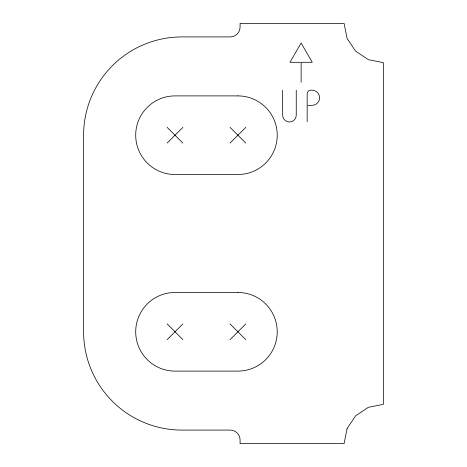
<?xml version="1.0" encoding="UTF-8"?>
<svg xmlns="http://www.w3.org/2000/svg" width="467" height="467" viewBox="0 0 467 467"><rect width="100%" height="100%" fill="white"/><g stroke="black" fill="none" stroke-linecap="round" stroke-linejoin="round"><path stroke-width="0.7" d="M167.151 143.071L182.877 127.345M230.062 143.071L245.788 127.345M167.151 339.655L182.877 323.929M230.062 339.655L245.788 323.929M300.334 62.298L289.984 62.298L301.122 43.011L312.254 62.298L301.122 62.298L301.122 82.326M307.957 105.349L312.014 105.349A7.577 7.577 0 0 0 319.591 97.766A7.577 7.577 0 0 0 312.014 90.189L310.859 90.189A3.683 3.683 0 0 0 307.169 93.873L307.169 121.642M230.062 127.345L245.788 143.071M167.151 127.345L182.877 143.071M230.062 323.929L245.788 339.655M167.151 323.929L182.877 339.655M296.247 90.189L296.247 115.186A6.801 6.801 0 0 1 289.447 121.986A6.801 6.801 0 0 1 282.646 115.186L282.646 90.189M347.074 428.607L344.08 443.65L240.085 443.65L240.085 439.914A9.83 9.83 0 0 0 230.254 430.084L181.897 430.084A98.292 98.292 0 0 1 83.605 331.792L83.605 135.208A98.292 98.292 0 0 1 181.897 36.916L230.254 36.916A9.83 9.83 0 0 0 240.085 27.086L240.085 23.35L344.08 23.35L347.074 38.393L355.597 51.154L368.352 59.677L383.395 62.666L383.395 404.334L368.352 407.323L355.597 415.846L347.074 428.607M237.925 95.893L175.014 95.893A39.316 39.316 0 0 0 135.699 135.208A39.316 39.316 0 0 0 175.014 174.524L237.925 174.524A39.316 39.316 0 0 0 277.24 135.208A39.316 39.316 0 0 0 237.925 95.893M237.925 292.476L175.014 292.476A39.316 39.316 0 0 0 135.699 331.792A39.316 39.316 0 0 0 175.014 371.107L237.925 371.107A39.316 39.316 0 0 0 277.24 331.792A39.316 39.316 0 0 0 237.925 292.476"/></g></svg>
